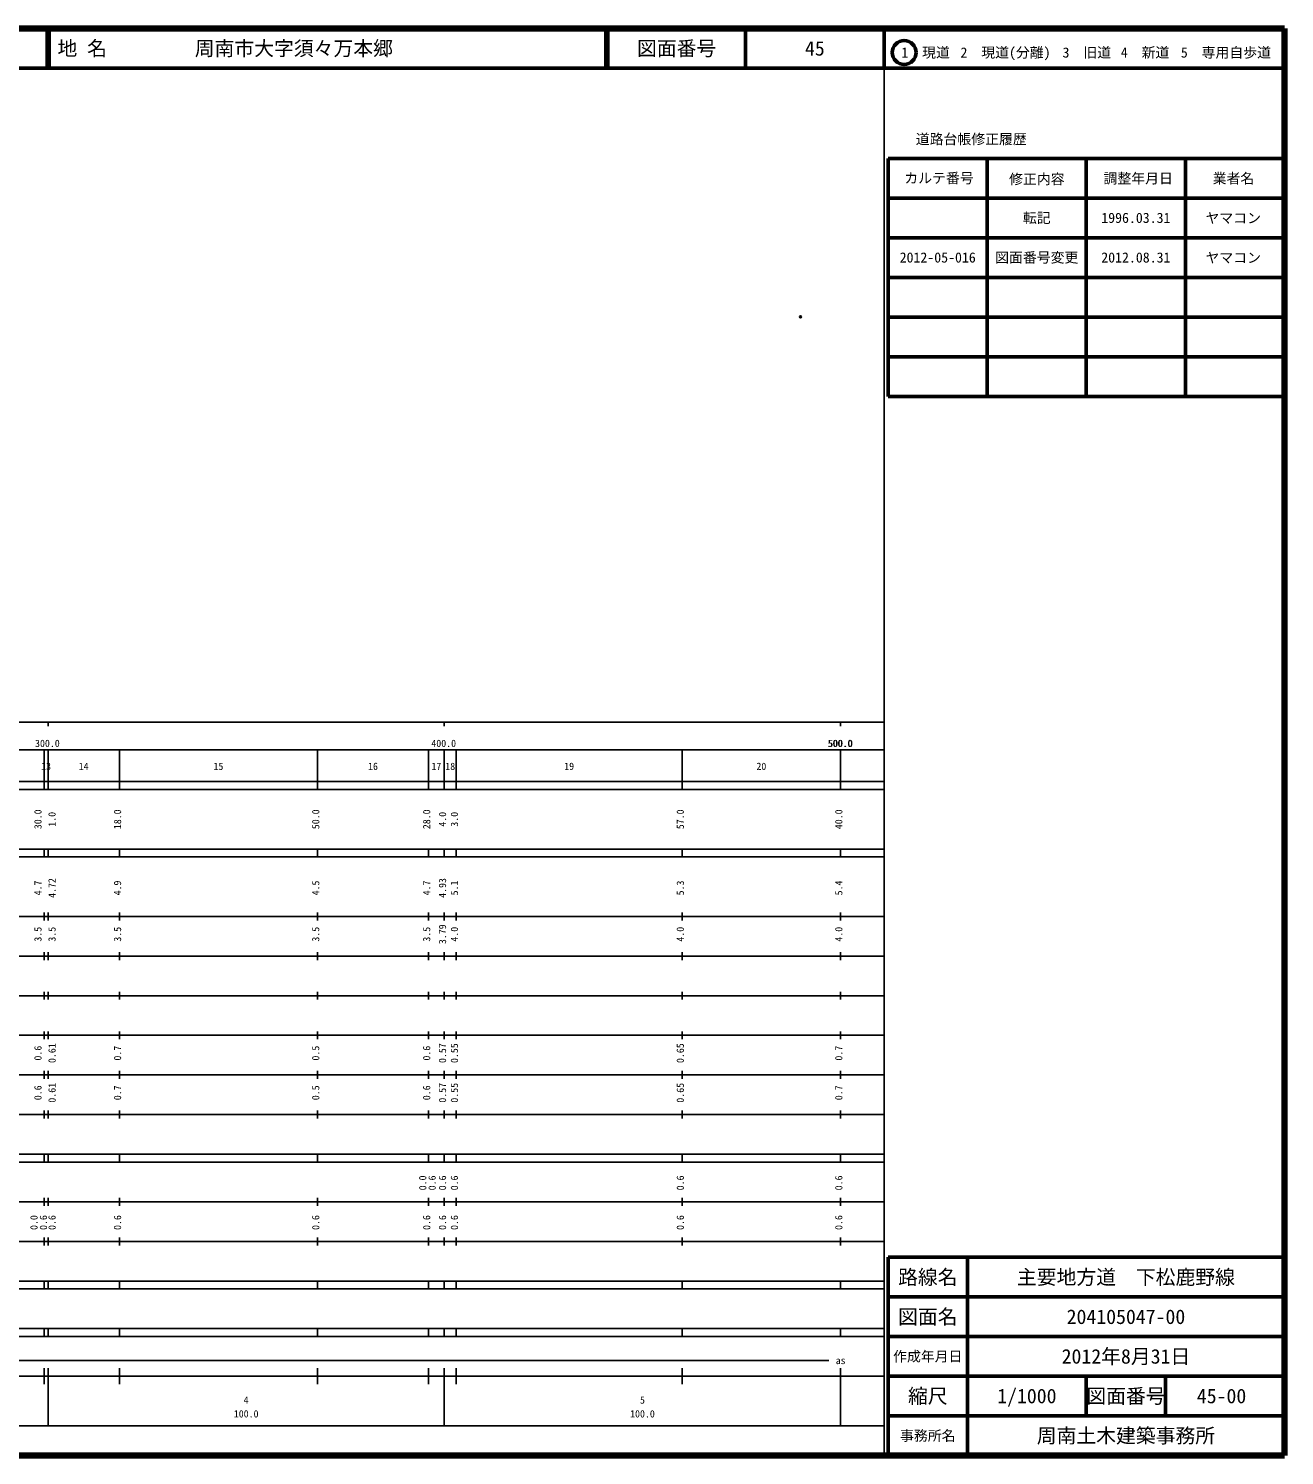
# Model space of a CAD drawing. Units: millimetres on the paper. Extents: x 40 to 680, y 20 to 380.
# Drawn here: x 363.1 to 680, y 20 to 380 of the extents above; entities that cross this region are included whole.
import ezdxf
from ezdxf.enums import TextEntityAlignment as Align

# ---------------------------------------------------------------- set-up
doc = ezdxf.new("R2010")
doc.units = ezdxf.units.MM
doc.header["$PDMODE"] = 32
doc.header["$PDSIZE"] = 0.5
doc.layers.add('M-OTRS', color=6, linetype='Continuous')
doc.layers.add('M-TTL-TXT', color=7, linetype='Continuous')
for name, color, linetype, lineweight in [('M-TTL', 2, 'Continuous', 140), ('M-TTL-BAND', 7, 'Continuous', 25), ('M-TTL-FRAM', 2, 'Continuous', 50), ('M-TTL-LINE', 7, 'Continuous', 50)]:
    doc.layers.add(name, color=color, linetype=linetype, lineweight=lineweight)
doc.styles.add('ＭＳ ゴシック', font='')
doc.styles.get('ＭＳ ゴシック').set_extended_font_data('MS Gothic')

msp = doc.modelspace()

# ---------------------------------------------------------------- linework, layer by layer
at = {"layer": 'M-OTRS'}
msp.add_point((557.873, 307.292), dxfattribs=at)
at = {"layer": 'M-TTL'}
for p, q in [((680, 380), (40, 380)), ((680, 20), (680, 380)), ((40, 20), (680, 20))]:
    msp.add_line(p, q, dxfattribs=at)
at = {"layer": 'M-TTL-BAND'}
for p, q in [((579, 20), (579, 370)), ((40, 205), (579, 205)), ((368, 205), (368, 204)), ((468, 205), (468, 204)), ((568, 205), (568, 204)), ((68, 198), (579, 198)), ((367, 188), (367, 198)), ((368, 188), (368, 198)), ((386, 188), (386, 198)), ((436, 188), (436, 198)), ((464, 188), (464, 198)), ((468, 188), (468, 198)), ((471, 188), (471, 198)), ((528, 188), (528, 198)), ((568, 188), (568, 198)), ((40, 190), (579, 190)), ((40, 188), (579, 188)), ((40, 173), (579, 173)), ((367, 171), (367, 173)), ((368, 171), (368, 173)), ((386, 171), (386, 173)), ((436, 171), (436, 173)), ((464, 171), (464, 173)), ((468, 171), (468, 173)), ((471, 171), (471, 173)), ((528, 171), (528, 173)), ((568, 171), (568, 173)), ((40, 171), (579, 171)), ((40, 156), (579, 156)), ((367, 155), (367, 157)), ((368, 155), (368, 157)), ((386, 155), (386, 157)), ((436, 155), (436, 157)), ((464, 155), (464, 157)), ((468, 155), (468, 157)), ((471, 155), (471, 157)), ((528, 155), (528, 157)), ((568, 155), (568, 157)), ((46, 146), (579, 146)), ((367, 145), (367, 147)), ((368, 145), (368, 147)), ((386, 145), (386, 147)), ((436, 145), (436, 147)), ((464, 145), (464, 147)), ((468, 145), (468, 147)), ((471, 145), (471, 147)), ((528, 145), (528, 147)), ((568, 145), (568, 147)), ((367, 135), (367, 137)), ((368, 135), (368, 137)), ((386, 135), (386, 137)), ((436, 135), (436, 137)), ((464, 135), (464, 137)), ((468, 135), (468, 137)), ((471, 135), (471, 137)), ((528, 135), (528, 137)), ((568, 135), (568, 137)), ((52, 136), (579, 136)), ((46, 126), (579, 126)), ((367, 125), (367, 127)), ((368, 125), (368, 127)), ((386, 125), (386, 127)), ((436, 125), (436, 127)), ((464, 125), (464, 127)), ((468, 125), (468, 127)), ((471, 125), (471, 127)), ((528, 125), (528, 127)), ((568, 125), (568, 127)), ((52, 116), (579, 116)), ((367, 115), (367, 117)), ((368, 115), (368, 117)), ((386, 115), (386, 117)), ((436, 115), (436, 117)), ((464, 115), (464, 117)), ((468, 115), (468, 117)), ((471, 115), (471, 117)), ((528, 115), (528, 117)), ((568, 115), (568, 117)), ((46, 106), (579, 106)), ((367, 105), (367, 107)), ((368, 105), (368, 107)), ((386, 105), (386, 107)), ((436, 105), (436, 107)), ((464, 105), (464, 107)), ((468, 105), (468, 107)), ((471, 105), (471, 107)), ((528, 105), (528, 107)), ((568, 105), (568, 107)), ((40, 96), (579, 96)), ((40, 94), (579, 94)), ((367, 94), (367, 96)), ((368, 94), (368, 96)), ((386, 94), (386, 96)), ((436, 94), (436, 96)), ((464, 94), (464, 96)), ((468, 94), (468, 96)), ((471, 94), (471, 96)), ((528, 94), (528, 96)), ((568, 94), (568, 96)), ((49, 84), (579, 84)), ((367, 83), (367, 85)), ((368, 83), (368, 85)), ((386, 83), (386, 85)), ((436, 83), (436, 85)), ((464, 83), (464, 85)), ((468, 83), (468, 85)), ((471, 83), (471, 85)), ((528, 83), (528, 85)), ((568, 83), (568, 85)), ((40, 74), (579, 74)), ((367, 73), (367, 75)), ((368, 73), (368, 75)), ((386, 73), (386, 75)), ((436, 73), (436, 75)), ((464, 73), (464, 75)), ((468, 73), (468, 75)), ((471, 73), (471, 75)), ((528, 73), (528, 75)), ((568, 73), (568, 75)), ((40, 64), (579, 64)), ((40, 62), (579, 62)), ((367, 62), (367, 64)), ((368, 62), (368, 64)), ((386, 62), (386, 64)), ((436, 62), (436, 64)), ((464, 62), (464, 64)), ((468, 62), (468, 64)), ((471, 62), (471, 64)), ((528, 62), (528, 64)), ((568, 62), (568, 64)), ((40, 52), (579, 52)), ((367, 50), (367, 52)), ((368, 50), (368, 52)), ((386, 50), (386, 52)), ((436, 50), (436, 52)), ((464, 50), (464, 52)), ((468, 50), (468, 52)), ((471, 50), (471, 52)), ((528, 50), (528, 52)), ((568, 50), (568, 52)), ((40, 50), (579, 50)), ((71, 44), (565, 44)), ((40, 40), (579, 40)), ((367, 38), (367, 42)), ((368, 27.5), (368, 42)), ((386, 38), (386, 42)), ((436, 38), (436, 42)), ((464, 38), (464, 42)), ((468, 27.5), (468, 42)), ((471, 38), (471, 42)), ((528, 38), (528, 42)), ((568, 27.5), (568, 42)), ((68, 27.5), (579, 27.5))]:
    msp.add_line(p, q, dxfattribs=at)
at = {"layer": 'M-TTL-FRAM'}
for p, q in [((580, 347.197), (580, 287.197)), ((580, 347.197), (680, 347.197)), ((580, 287.197), (680, 287.197)), ((680, 70), (580, 70)), ((580, 70), (580, 20))]:
    msp.add_line(p, q, dxfattribs=at)
at = {"layer": 'M-TTL-LINE'}
for p, q in [((367.75, 380), (367.75, 370)), ((368.25, 380), (368.25, 370)), ((508.747, 380), (508.747, 370)), ((509.247, 380), (509.247, 370)), ((543.997, 380), (543.997, 370)), ((579, 380), (579, 370)), ((40, 370), (680, 370)), ((605, 347.197), (605, 287.197)), ((630, 347.197), (630, 287.197)), ((655, 347.197), (655, 287.197)), ((580, 337.197), (680, 337.197)), ((580, 327.197), (680, 327.197)), ((580, 317.197), (680, 317.197)), ((580, 307.197), (680, 307.197)), ((580, 297.197), (680, 297.197)), ((600, 70), (600, 20)), ((680, 60), (580, 60)), ((680, 50), (580, 50)), ((680, 40), (580, 40)), ((630, 40), (630, 30)), ((650, 40), (650, 30)), ((680, 30), (580, 30))]:
    msp.add_line(p, q, dxfattribs=at)
msp.add_circle((584.031, 373.958), 3, dxfattribs=at)

# ---------------------------------------------------------------- texts
at = {"layer": 'M-TTL-BAND', "style": 'ＭＳ ゴシック'}
for s, p in [('300.0', (367.844, 198.195)), ('400.0', (467.844, 198.195)), ('500.0', (567.844, 198.195)), ('500.0', (568, 198.195)), ('13', (367.5, 192.405)), ('14', (377, 192.405)), ('15', (411, 192.405)), ('16', (450, 192.405)), ('17', (466, 192.405)), ('18', (469.5, 192.405)), ('19', (499.5, 192.405)), ('20', (548, 192.405)), ('as', (568, 42.5)), ('4', (418, 32.523)), ('5', (518, 32.523)), ('100.0', (418, 29.033)), ('100.0', (518, 29.033))]:
    msp.add_text(s, height=1.833, dxfattribs=at).set_placement(p, align=Align.BOTTOM_CENTER)
for s, p in [('30.0', (366.911, 180.5)), ('1.0', (370.462, 180.5)), ('18.0', (387, 180.5)), ('50.0', (437, 180.5)), ('28.0', (465, 180.5)), ('4.0', (469, 180.5)), ('3.0', (472, 180.5)), ('57.0', (529, 180.5)), ('40.0', (569, 180.5)), ('4.7', (366.911, 163.174)), ('4.72', (370.462, 163.174)), ('4.9', (387, 163.174)), ('4.5', (437, 163.174)), ('4.7', (465, 163.174)), ('4.93', (469, 163.174)), ('5.1', (472, 163.174)), ('5.3', (529, 163.174)), ('5.4', (569, 163.174)), ('3.5', (366.911, 151.5)), ('3.5', (370.462, 151.5)), ('3.5', (387, 151.5)), ('3.5', (437, 151.5)), ('3.5', (465, 151.5)), ('3.79', (469, 151.5)), ('4.0', (472, 151.5)), ('4.0', (529, 151.5)), ('4.0', (569, 151.5)), ('0.6', (366.911, 121.5)), ('0.61', (370.462, 121.5)), ('0.7', (387, 121.5)), ('0.5', (437, 121.5)), ('0.6', (465, 121.5)), ('0.57', (469, 121.5)), ('0.55', (472, 121.5)), ('0.65', (529, 121.5)), ('0.7', (569, 121.5)), ('0.6', (366.911, 111.5)), ('0.61', (370.462, 111.5)), ('0.7', (387, 111.5)), ('0.5', (437, 111.5)), ('0.6', (465, 111.5)), ('0.57', (469, 111.5)), ('0.55', (472, 111.5)), ('0.65', (529, 111.5)), ('0.7', (569, 111.5)), ('0.0', (464, 88.764)), ('0.6', (466.37, 88.764)), ('0.6', (469, 88.764)), ('0.6', (472, 88.764)), ('0.6', (529, 88.764)), ('0.6', (569, 88.764)), ('0.0', (365.911, 78.764)), ('0.6', (368.281, 78.764)), ('0.6', (370.462, 78.764)), ('0.6', (387, 78.764)), ('0.6', (437, 78.764)), ('0.6', (465, 78.764)), ('0.6', (469, 78.764)), ('0.6', (472, 78.764)), ('0.6', (529, 78.764)), ('0.6', (569, 78.764))]:
    msp.add_text(s, height=1.833, rotation=90, dxfattribs=at).set_placement(p, align=Align.BOTTOM_CENTER)
at = {"layer": 'M-TTL-TXT', "style": 'ＭＳ ゴシック'}
for s, p in [('地 名', (370.38, 375)), ('周南市大字須々万本郷', (405.024, 375))]:
    msp.add_text(s, height=3.666, dxfattribs=at).set_placement(p, align=Align.MIDDLE_LEFT)
for s, height, p in [('図面番号', 3.666, (526.622, 375)), ('45', 3.666, (561.497, 375)), ('1\u3000現道', 2.566, (589.448, 373.958)), ('2\u3000現道(分離)', 2.566, (609.619, 373.958)), ('3\u3000旧道', 2.566, (630.121, 373.958)), ('4\u3000新道', 2.566, (644.824, 373.958)), ('5\u3000専用自歩道', 2.566, (665.228, 373.958)), ('道路台帳修正履歴', 2.566, (600.968, 352.113)), ('カルテ番号', 2.566, (592.839, 342.277)), ('修正内容', 2.566, (617.509, 342.023)), ('調整年月日', 2.566, (643.089, 342.197)), ('業者名', 2.566, (667.134, 342.197)), ('転記', 2.566, (617.5, 332.245)), ('1996.03.31', 2.566, (642.5, 332.245)), ('ヤマコン', 2.566, (667.077, 332.189)), ('2012-05-016', 2.566, (592.5, 322.245)), ('図面番号変更', 2.566, (617.5, 322.245)), ('2012.08.31', 2.566, (642.5, 322.245)), ('ヤマコン', 2.566, (667.077, 322.189)), ('路線名', 3.666, (590, 65)), ('路線名', 3.666, (590, 65)), ('主要地方道\u3000下松鹿野線', 3.666, (640, 65)), ('図面名', 3.666, (590, 55)), ('図面名', 3.666, (590, 55)), ('204105047-00', 3.666, (640, 55)), ('2012年8月31日', 3.666, (640, 45)), ('作成年月日', 2.566, (590, 45)), ('作成年月日', 2.566, (590, 45)), ('縮尺', 3.666, (590, 35)), ('縮尺', 3.666, (590, 35)), ('1/1000', 3.666, (615, 35)), ('図面番号', 3.666, (640, 35)), ('図面番号', 3.666, (640, 35)), ('45-00', 3.666, (664.125, 35)), ('事務所名', 2.566, (590, 25)), ('事務所名', 2.566, (590, 25)), ('周南土木建築事務所', 3.666, (640, 25))]:
    msp.add_text(s, height=height, dxfattribs=at).set_placement(p, align=Align.MIDDLE_CENTER)

doc.saveas('drawing.dxf')
